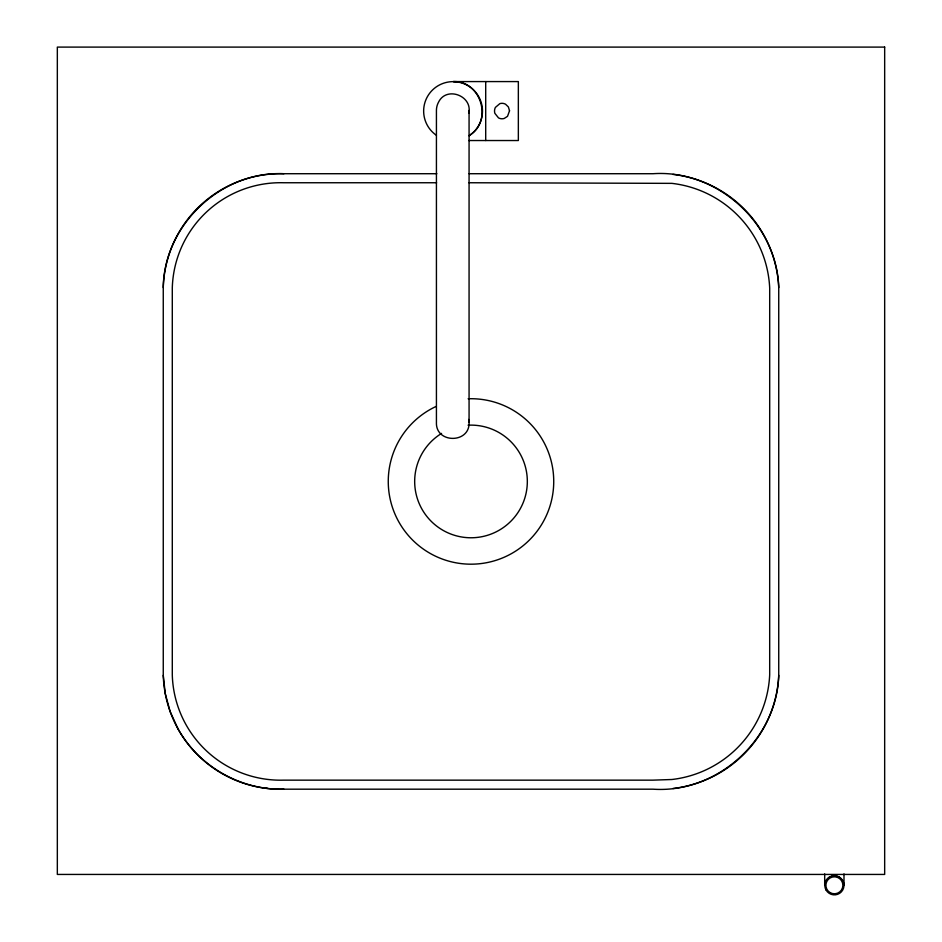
<?xml version="1.0" encoding="UTF-8"?>
<svg xmlns="http://www.w3.org/2000/svg" width="942" height="942" viewBox="0 0 942 942"><rect width="100%" height="100%" fill="white"/><g stroke="black" fill="none" stroke-linecap="round" stroke-linejoin="round"><path stroke-width="1.41" d="M177.826 728.484L170.078 711.398L165.262 693.642L163.26 675.355L163.26 287.534C163.979 224.855 221.299 170.773 283.931 173.717L436.853 173.717M469.116 173.717L653.006 173.717C717.003 169.266 776.903 223.372 778.74 287.534L778.74 675.355C776.903 739.529 717.015 793.623 653.006 789.184L283.931 789.184C240.693 790.468 198.326 766.164 177.626 728.178M468.704 113.358C473.084 96.06 446.649 85.757 438.619 102.03A17.309 17.309 0 0 0 436.429 110.461L436.429 422.334C435.428 443.729 470.082 443.729 469.069 422.334L469.069 110.461M469.14 135.507C493.267 121.553 481.185 80.423 453.314 81.577L518.347 81.577L518.347 140.535L468.798 140.535M436.593 182.748L283.636 182.748A108.377 108.377 0 0 0 172.292 287.816L172.292 675.084A108.377 108.377 0 0 0 283.636 780.153L652.794 780.153L671.882 779.505A110.614 110.614 0 0 0 769.685 674.79L769.696 288.111A110.614 110.614 0 0 0 671.882 183.36L468.951 182.748M265.514 788.254L267.351 788.348M468.704 419.449L469.069 422.334M843.985 873.905L843.985 885.292L842.69 880.487L839.157 876.978L834.341 875.683L829.513 876.978L825.981 880.487L824.686 885.292L824.686 873.905M485.707 81.577L485.707 140.535M436.405 135.295A29.414 29.414 0 0 1 431.212 91.362A29.414 29.414 0 0 1 475.439 91.963A29.414 29.414 0 0 1 469.069 135.73M778.74 675.355A119.622 119.622 0 0 1 672.906 788.501M163.26 287.534A117.42 117.42 0 0 1 283.931 173.717M672.918 174.388A119.622 119.622 0 0 1 778.74 287.534M283.931 789.184A117.42 117.42 0 0 1 163.26 675.355M468.068 425.195A56.332 56.332 0 0 1 524.718 498.4A56.332 56.332 0 0 1 436.311 525.824A56.332 56.332 0 0 1 441.574 433.414M468.139 398.76A82.731 82.731 0 0 1 548.574 510.199A82.731 82.731 0 0 1 414.927 542.286A82.731 82.731 0 0 1 436.016 406.473M509.528 110.779L507.514 116.337L504.217 118.456A7.289 7.289 0 0 1 498.506 117.891L494.856 113.323A7.972 7.972 0 0 1 495.398 107.412L499.837 103.644A7.301 7.301 0 0 1 505.548 104.221L508.386 106.952L509.528 110.779M884.668 47.1L57.332 47.1L57.332 874.435L884.668 874.435L884.668 47.1M826.087 890.072A9.585 9.585 0 0 0 842.69 890.096A9.585 9.585 0 0 0 834.412 875.707A9.585 9.585 0 0 0 826.087 890.072M830.138 892.651A8.502 8.502 0 0 0 842.89 885.292A8.502 8.502 0 0 0 830.138 877.932A8.502 8.502 0 0 0 830.138 892.651"/></g></svg>
